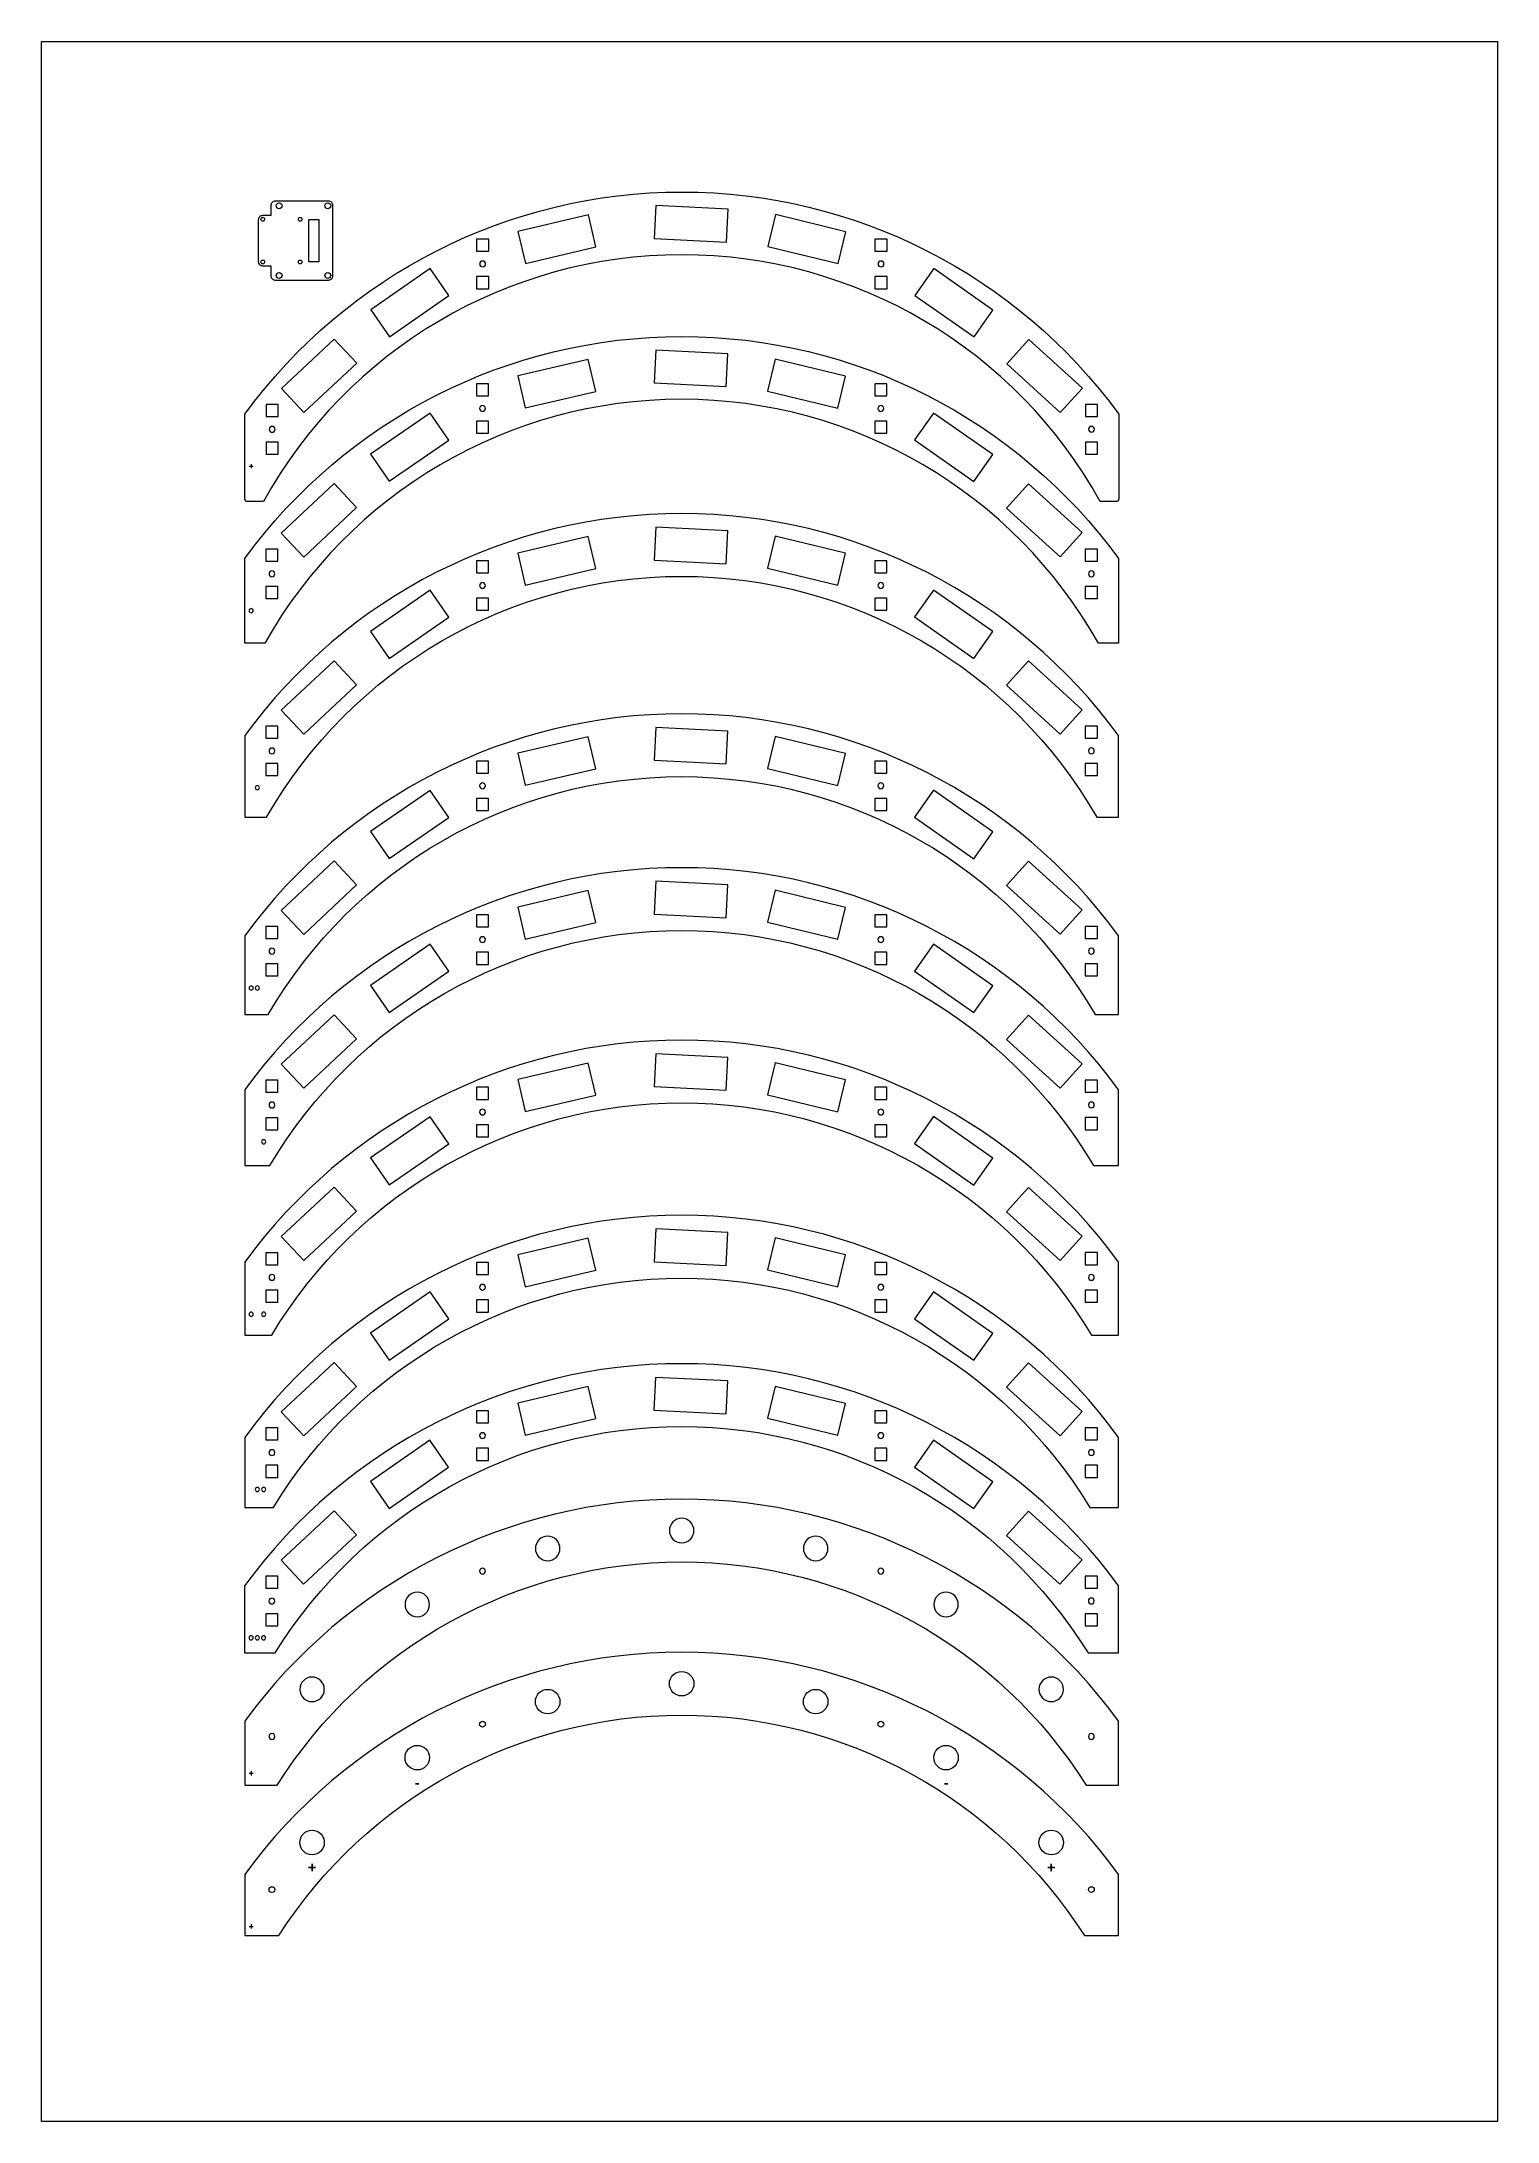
# Model space of a CAD drawing. Header units: millimetres. Extents: x -658 to 42, y -883 to 117.
import ezdxf
from ezdxf.enums import TextEntityAlignment as Align

# ---------------------------------------------------------------- set-up
doc = ezdxf.new("R2010")
doc.units = ezdxf.units.MM
doc.layers.add('Holes', color=1, linetype='Continuous')
doc.layers.add('text', color=5, linetype='Continuous')
doc.layers.add('TabGuides', color=3, linetype='Continuous', plot=False)
doc.styles.add('BoldReverse', font='Arial_Bold.ttf')

# ---------------------------------------------------------------- blocks, each defined once
blk = doc.blocks.new('SD Support')
blk.add_lwpolyline([(27.1, 31.2), (27.4, 31.2, -0.414214), (29.5, 29.1), (29.5, -4.9, -0.414214), (27.4, -7), (27.1, -7), (24.4, -7), (2, -7, -0.414214), (-0.1, -4.9), (-0.1, -0.1), (-4, -0.1, -0.414214), (-6.1, 2), (-6.1, 22.2, -0.414214), (-4, 24.3), (-0.1, 24.3), (-0.1, 29.1, -0.414214), (2, 31.2), (24.4, 31.2)], format="xyb", close=True)
at = {"layer": 'Holes'}
blk.add_lwpolyline([(18, 1.95), (18, 22.25), (22.8, 22.25), (22.8, 1.95)], close=True, dxfattribs=at)
for centre, radius in [((3.75, 28.85), 1.4), ((27.15, 28.85), 1.4), ((-4.1, 22.35), 0.9), ((13.9, 22.35), 0.9), ((-4.1, 1.85), 0.9), ((13.9, 1.85), 0.9), ((3.75, -4.65), 1.4), ((27.15, -4.65), 1.4)]:
    blk.add_circle(centre, radius, dxfattribs=at)
blk = doc.blocks.new('Square hole unit')
for points in [[(-2.9, 6.1), (-2.9, 11.9), (2.9, 11.9), (2.9, 6.1)], [(-2.9, -11.9), (-2.9, -6.1), (2.9, -6.1), (2.9, -11.9)]]:
    blk.add_lwpolyline(points, close=True)
blk.add_circle((0, 0), 1.4)
blk = doc.blocks.new('Level 1')
blk.add_lwpolyline([(-201.16, -133.7, -0.589577), (201.16, -133.7), (209.59, -133.7, 0.146234), (210.1, -132), (210.1, -91.67, 0.508188), (-210.1, -91.67), (-210.1, -132, 0.146234), (-209.59, -133.7)], format="xyb", close=True)
at = {"layer": 'Holes'}
for points in [[(-45, 4.21), (-41.28, -11.15), (-75.1, -19.34), (-78.82, -3.98)], [(-21.47, -9), (-22.27, 6.78), (12.48, 8.54), (13.28, -7.23)], [(41.3, -11.33), (44.9, 4.06), (78.79, -3.87), (75.19, -19.25)], [(-140.52, -54.6), (-149.58, -41.66), (-121.09, -21.68), (-112.02, -34.62)], [(149.62, -41.52), (140.63, -54.51), (112.01, -34.72), (121, -21.72)], [(-166.84, -55.77), (-156.21, -67.46), (-181.94, -90.88), (-192.58, -79.2)], [(156.33, -67.16), (167.12, -55.63), (192.54, -79.4), (181.74, -90.94)]]:
    blk.add_lwpolyline(points, close=True, dxfattribs=at)
for p in [(-95.77, -19.49), (95.77, -19.49), (-197, -99)]:
    blk.add_blockref('Square hole unit', p, dxfattribs=at)
at = {"layer": 'Holes', "rotation": 180}
blk.add_blockref('Square hole unit', (197, -99.01), dxfattribs=at)
blk = doc.blocks.new('Level 2')
blk.add_lwpolyline([(-200.38, -132.3, -0.584891), (200.38, -132.3), (210.09, -132.3, 0.024398), (210.1, -132), (210.1, -91.67, 0.508188), (-210.1, -91.67), (-210.1, -132, 0.024398), (-210.09, -132.3)], format="xyb", close=True)
at = {"layer": 'Holes'}
for points in [[(-45, 4.21), (-41.28, -11.15), (-75.1, -19.34), (-78.82, -3.98)], [(-21.47, -9), (-22.27, 6.78), (12.48, 8.54), (13.28, -7.23)], [(41.3, -11.33), (44.9, 4.06), (78.79, -3.87), (75.19, -19.25)], [(-140.52, -54.6), (-149.58, -41.66), (-121.09, -21.68), (-112.02, -34.62)], [(149.62, -41.52), (140.63, -54.51), (112.01, -34.72), (121, -21.72)], [(-166.84, -55.77), (-156.21, -67.46), (-181.94, -90.88), (-192.58, -79.2)], [(156.33, -67.16), (167.12, -55.63), (192.54, -79.4), (181.74, -90.94)]]:
    blk.add_lwpolyline(points, close=True, dxfattribs=at)
at = {"layer": 'text'}
blk.add_circle((207, -116.7), 1, dxfattribs=at)
at = {"layer": 'Holes'}
for p in [(-95.77, -19.49), (95.77, -19.49), (-197, -99)]:
    blk.add_blockref('Square hole unit', p, dxfattribs=at)
at = {"layer": 'Holes', "rotation": 180}
blk.add_blockref('Square hole unit', (197, -99.01), dxfattribs=at)
blk = doc.blocks.new('Level 3')
blk.add_lwpolyline([(210.1, -91.67), (210.1, -130.9), (199.59, -130.9, 0.580206), (-199.59, -130.9), (-210.1, -130.9), (-210.1, -91.67, -0.508188)], format="xyb", close=True)
at = {"layer": 'Holes'}
for points in [[(-45, 4.21), (-41.28, -11.15), (-75.1, -19.34), (-78.82, -3.98)], [(-21.47, -9), (-22.27, 6.78), (12.48, 8.54), (13.28, -7.23)], [(41.3, -11.33), (44.9, 4.06), (78.79, -3.87), (75.19, -19.25)], [(-140.52, -54.6), (-149.58, -41.66), (-121.09, -21.68), (-112.02, -34.62)], [(149.62, -41.52), (140.63, -54.51), (112.01, -34.72), (121, -21.72)], [(-166.84, -55.77), (-156.21, -67.46), (-181.94, -90.88), (-192.58, -79.2)], [(156.33, -67.16), (167.12, -55.63), (192.54, -79.4), (181.74, -90.94)]]:
    blk.add_lwpolyline(points, close=True, dxfattribs=at)
at = {"layer": 'text'}
blk.add_circle((204, -116.7), 1, dxfattribs=at)
at = {"layer": 'Holes'}
for p in [(-95.77, -19.49), (95.77, -19.49), (-197, -99)]:
    blk.add_blockref('Square hole unit', p, dxfattribs=at)
at = {"layer": 'Holes', "rotation": 180}
blk.add_blockref('Square hole unit', (197, -99.01), dxfattribs=at)
blk = doc.blocks.new('Level 4')
blk.add_lwpolyline([(210.1, -91.67), (210.1, -129.5), (198.78, -129.5, 0.575522), (-198.78, -129.5), (-210.1, -129.5), (-210.1, -91.67, -0.508188)], format="xyb", close=True)
at = {"layer": 'Holes'}
for points in [[(-45, 4.21), (-41.28, -11.15), (-75.1, -19.34), (-78.82, -3.98)], [(-21.47, -9), (-22.27, 6.78), (12.48, 8.54), (13.28, -7.23)], [(41.3, -11.33), (44.9, 4.06), (78.79, -3.87), (75.19, -19.25)], [(-140.52, -54.6), (-149.58, -41.66), (-121.09, -21.68), (-112.02, -34.62)], [(149.62, -41.52), (140.63, -54.51), (112.01, -34.72), (121, -21.72)], [(-166.84, -55.77), (-156.21, -67.46), (-181.94, -90.88), (-192.58, -79.2)], [(156.33, -67.16), (167.12, -55.63), (192.54, -79.4), (181.74, -90.94)]]:
    blk.add_lwpolyline(points, close=True, dxfattribs=at)
at = {"layer": 'text'}
for centre in [(204, -116.7), (207, -116.7)]:
    blk.add_circle(centre, 1, dxfattribs=at)
at = {"layer": 'Holes'}
for p in [(-95.77, -19.49), (95.77, -19.49), (-197, -99)]:
    blk.add_blockref('Square hole unit', p, dxfattribs=at)
at = {"layer": 'Holes', "rotation": 180}
blk.add_blockref('Square hole unit', (197, -99.01), dxfattribs=at)
blk = doc.blocks.new('Level 6')
blk.add_lwpolyline([(197.13, -126.71, 0.566152), (-197.13, -126.71), (-210.1, -126.71), (-210.1, -91.67, -0.508188), (210.1, -91.67), (210.1, -126.71)], format="xyb", close=True)
at = {"layer": 'Holes'}
for points in [[(-45, 4.21), (-41.28, -11.15), (-75.1, -19.34), (-78.82, -3.98)], [(-21.47, -9), (-22.27, 6.78), (12.48, 8.54), (13.28, -7.23)], [(41.3, -11.33), (44.9, 4.06), (78.79, -3.87), (75.19, -19.25)], [(-140.52, -54.6), (-149.58, -41.66), (-121.09, -21.68), (-112.02, -34.62)], [(149.62, -41.52), (140.63, -54.51), (112.01, -34.72), (121, -21.72)], [(-166.84, -55.77), (-156.21, -67.46), (-181.94, -90.88), (-192.58, -79.2)], [(156.33, -67.16), (167.12, -55.63), (192.54, -79.4), (181.74, -90.94)]]:
    blk.add_lwpolyline(points, close=True, dxfattribs=at)
at = {"layer": 'text'}
for centre in [(201, -116.7), (207, -116.7)]:
    blk.add_circle(centre, 1, dxfattribs=at)
at = {"layer": 'Holes'}
for p in [(-95.77, -19.49), (95.77, -19.49), (-197, -99)]:
    blk.add_blockref('Square hole unit', p, dxfattribs=at)
at = {"layer": 'Holes', "rotation": 180}
blk.add_blockref('Square hole unit', (197, -99.01), dxfattribs=at)
blk = doc.blocks.new('Level 7')
for p, q in [((-210, -91.7), (-210, -91.7)), ((-209.99, -125.21), (-210, -125.21)), ((-209.99, -125.21), (-210, -125.21))]:
    blk.add_line(p, q)
blk.add_lwpolyline([(-210.1, -125.21), (-210.1, -91.67, -0.508188), (210.1, -91.67), (210.1, -125.31), (196.28, -125.31, 0.561466), (-196.28, -125.31), (-209.99, -125.31)], format="xyb")
at = {"layer": 'Holes'}
for points in [[(-45, 4.21), (-41.28, -11.15), (-75.1, -19.34), (-78.82, -3.98)], [(-21.47, -9), (-22.27, 6.78), (12.48, 8.54), (13.28, -7.23)], [(41.3, -11.33), (44.9, 4.06), (78.79, -3.87), (75.19, -19.25)], [(-140.52, -54.6), (-149.58, -41.66), (-121.09, -21.68), (-112.02, -34.62)], [(149.62, -41.52), (140.63, -54.51), (112.01, -34.72), (121, -21.72)], [(-166.84, -55.77), (-156.21, -67.46), (-181.94, -90.88), (-192.58, -79.2)], [(156.33, -67.16), (167.12, -55.63), (192.54, -79.4), (181.74, -90.94)]]:
    blk.add_lwpolyline(points, close=True, dxfattribs=at)
at = {"layer": 'text'}
for centre in [(201, -116.7), (204, -116.7)]:
    blk.add_circle(centre, 1, dxfattribs=at)
at = {"layer": 'Holes'}
for p in [(-95.77, -19.49), (95.77, -19.49), (-197, -99)]:
    blk.add_blockref('Square hole unit', p, dxfattribs=at)
at = {"layer": 'Holes', "rotation": 180}
blk.add_blockref('Square hole unit', (197, -99.01), dxfattribs=at)
blk = doc.blocks.new('Level 8')
blk.add_lwpolyline([(-210.1, -91.67, -0.508188), (210.1, -91.67), (210.1, -123.91), (195.42, -123.91, 0.556778), (-195.42, -123.91), (-210.1, -123.91)], format="xyb", close=True)
at = {"layer": 'Holes'}
for points in [[(-45, 4.21), (-41.28, -11.15), (-75.1, -19.34), (-78.82, -3.98)], [(-21.47, -9), (-22.27, 6.78), (12.48, 8.54), (13.28, -7.23)], [(41.3, -11.33), (44.9, 4.06), (78.79, -3.87), (75.19, -19.25)], [(-140.52, -54.6), (-149.58, -41.66), (-121.09, -21.68), (-112.02, -34.62)], [(149.62, -41.52), (140.63, -54.51), (112.01, -34.72), (121, -21.72)], [(-166.84, -55.77), (-156.21, -67.46), (-181.94, -90.88), (-192.58, -79.2)], [(156.33, -67.16), (167.12, -55.63), (192.54, -79.4), (181.74, -90.94)]]:
    blk.add_lwpolyline(points, close=True, dxfattribs=at)
at = {"layer": 'text'}
for centre, radius in [((201, -116.7), 1), ((204, -116.7), 1), ((204, -116.7), 0), ((207, -116.7), 1)]:
    blk.add_circle(centre, radius, dxfattribs=at)
at = {"layer": 'Holes'}
for p in [(-95.77, -19.49), (95.77, -19.49), (-197, -99)]:
    blk.add_blockref('Square hole unit', p, dxfattribs=at)
at = {"layer": 'Holes', "rotation": 180}
blk.add_blockref('Square hole unit', (197, -99.01), dxfattribs=at)
blk = doc.blocks.new('Level 9')
blk.add_lwpolyline([(873.94, -1590.91, -0.508188), (1294.14, -1590.91), (1294.14, -1621.75), (1278.6, -1621.75, 0.552088), (889.49, -1621.75), (873.94, -1621.75)], format="xyb", close=True)
at = {"layer": 'Holes'}
for centre, radius in [((1084.04, -1499.24), 5.9), ((1019.62, -1507.87), 5.9), ((1148.47, -1507.87), 5.9), ((988.27, -1518.74), 1.4), ((1179.82, -1518.74), 1.4), ((956.93, -1534.8), 5.9), ((1211.16, -1534.8), 5.9), ((906.33, -1575.6), 5.9), ((1261.76, -1575.6), 5.9), ((887.04, -1598.24), 1.4), ((1281.04, -1598.25), 1.4)]:
    blk.add_circle(centre, radius, dxfattribs=at)
blk = doc.blocks.new('Level 10')
blk.add_lwpolyline([(630.1, -91.67, 0.508188), (209.9, -91.67), (209.9, -121.11), (226.34, -121.11, -0.547395), (613.66, -121.11), (630.1, -121.11)], format="xyb", close=True)
at = {"layer": 'Holes'}
for centre, radius in [((420, 0), 5.9), ((355.57, -8.62), 5.9), ((484.43, -8.62), 5.9), ((324.23, -19.49), 1.4), ((515.77, -19.49), 1.4), ((292.88, -35.56), 5.9), ((547.12, -35.56), 5.9), ((242.28, -76.36), 5.9), ((597.72, -76.36), 5.9), ((223, -99.01), 1.4), ((617, -99), 1.4)]:
    blk.add_circle(centre, radius, dxfattribs=at)
at = {"layer": 'text', "style": 'BoldReverse'}
for s, p in [('-', (292.88, -47.56)), ('-', (547.12, -47.56)), ('+', (242.28, -88.36)), ('+', (597.72, -88.36))]:
    blk.add_text(s, height=5, dxfattribs=at).set_placement(p, align=Align.MIDDLE_CENTER)
blk = doc.blocks.new('Level 5')
blk.add_lwpolyline([(-0.1, -0.1), (-0.1, 36.33, -0.508188), (420.1, 36.33), (420.1, -0.1), (407.96, -0.1, 0.570837), (12.04, -0.1)], format="xyb", close=True)
at = {"layer": 'Holes'}
for points in [[(165, 132.22), (168.72, 116.86), (134.9, 108.67), (131.18, 124.02)], [(188.53, 119), (187.73, 134.78), (222.48, 136.55), (223.28, 120.77)], [(251.3, 116.68), (254.9, 132.06), (288.79, 124.14), (285.19, 108.75)], [(69.48, 73.41), (60.42, 86.35), (88.91, 106.32), (97.98, 93.38)], [(359.62, 86.49), (350.63, 73.49), (322.01, 93.29), (331, 106.28)], [(43.16, 72.23), (53.79, 60.55), (28.06, 37.12), (17.42, 48.81)], [(366.33, 60.84), (377.12, 72.38), (402.54, 48.61), (391.74, 37.07)]]:
    blk.add_lwpolyline(points, close=True, dxfattribs=at)
at = {"layer": 'text'}
blk.add_circle((411, 11.3), 1, dxfattribs=at)
at = {"layer": 'Holes'}
for p in [(114.23, 108.51), (305.77, 108.51), (13, 29.01)]:
    blk.add_blockref('Square hole unit', p, dxfattribs=at)
at = {"layer": 'Holes', "rotation": 180}
blk.add_blockref('Square hole unit', (407, 28.99), dxfattribs=at)

msp = doc.modelspace()

# ---------------------------------------------------------------- linework, layer by layer
at = {"layer": 'TabGuides'}
msp.add_lwpolyline([(-657.98, -883.5), (-657.98, 116.5), (42.02, 116.5), (42.02, -883.5)], close=True, dxfattribs=at)
at = {"layer": 'text'}
for p, q in [((-558.22, -87.62), (-556.22, -87.62)), ((-557.22, -86.62), (-557.22, -88.62)), ((-558.22, -716.11), (-556.22, -716.11)), ((-557.22, -715.11), (-557.22, -717.11)), ((-558.22, -789.74), (-556.22, -789.74)), ((-557.22, -788.74), (-557.22, -790.74))]:
    msp.add_line(p, q, dxfattribs=at)

# ---------------------------------------------------------------- block references
at = {"xscale": -1}
for name, p in [('Level 1', (-350.13, 29.08)), ('Level 8', (-350.24, -534.28)), ('Level 2', (-350.22, -40.4)), ('Level 3', (-350.22, -125.54)), ('Level 4', (-350.22, -221.82)), ('Level 5', (-140.22, -423.79)), ('Level 6', (-350.22, -378.69)), ('Level 7', (-350.22, -462.94)), ('Level 9', (733.83, 899.84))]:
    msp.add_blockref(name, p, dxfattribs=at)
for name, p in [('SD Support', (-547.53, 8.7)), ('Level 10', (-770.22, -673.04))]:
    msp.add_blockref(name, p)

doc.saveas('drawing.dxf')
